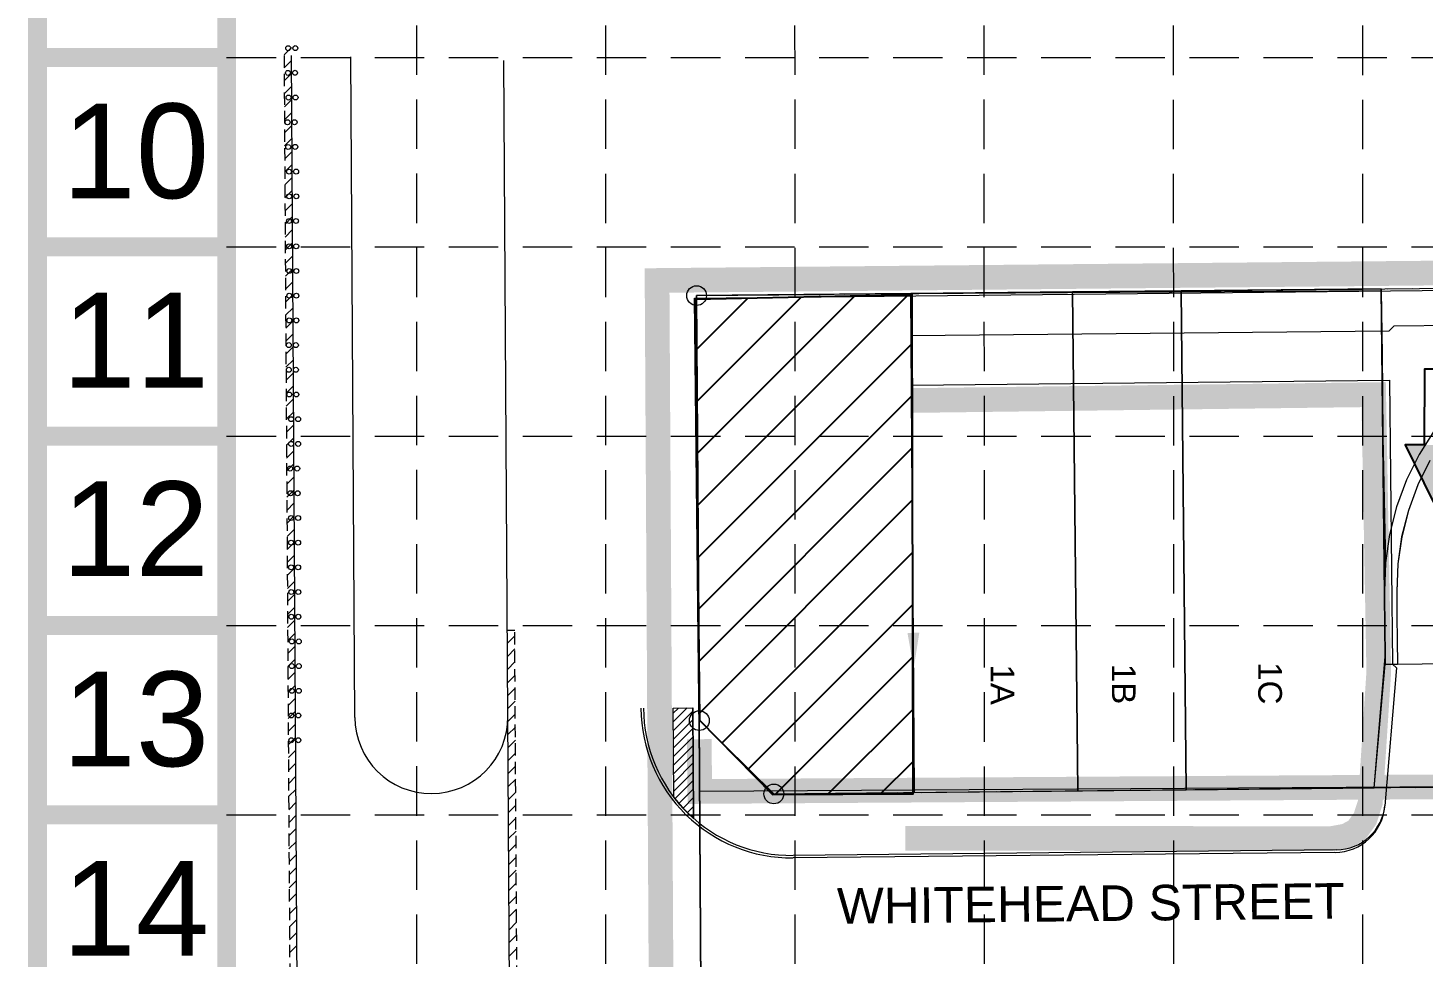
# Model space of a CAD drawing. Extents: x 2509062 to 2510599, y 7103311 to 7105769.
# Drawn here: x 2509061.9 to 2509344.5, y 7105201.2 to 7105389.4 of the extents above; entities that cross this region are included whole.
import ezdxf
from ezdxf.enums import TextEntityAlignment as Align

# ---------------------------------------------------------------- set-up
doc = ezdxf.new("R2010")
doc.units = 0
doc.header["$LTSCALE"] = 40
doc.header["$MEASUREMENT"] = 0
for name, pattern in [('DASHED', [0.75, 0.5, -0.25]), ('HIDDEN', [0.375, 0.25, -0.125]), ('PHANTOM2', [1.25, 0.625, -0.125, 0.125, -0.125, 0.125, -0.125]), ('XHO461C_PV$0$HIDDEN4', [0.0938, 0.0625, -0.0313])]:
    doc.linetypes.add(name, pattern=pattern)
for name, color, linetype in [('1 EROSION BLANKET', 84, 'Continuous'), ('1 SODDED LOT', 2, 'Continuous'), ('BASE', 7, 'Continuous'), ('C-FLOW-ARRW-2', 7, 'Continuous'), ('C-TOPO-TINN-ALLEY-EP', 1, 'Continuous'), ('C-TOPO-TINN-BACK', 4, 'Continuous'), ('C-TOPO-TINN-CONST', 5, 'Continuous'), ('C-TOPO-TINN-RTWY', 3, 'Continuous'), ('GRID', 254, 'DASHED'), ('LIMITS OF DISTURBANCE', 1, 'Continuous'), ('XHO461B_PT$0$V-BNDY-E', 14, 'Continuous'), ('XHO461B_ST$0$C-PHASE-BNDY', 14, 'Continuous'), ('XHO461C_PT$0$V-AREA', 6, 'Continuous'), ('XHO461C_PT$0$V-BNDY-ALL-N', 6, 'Continuous'), ('XHO461C_PT$0$V-BNDY-N-P3', 3, 'PHANTOM2'), ('XHO461C_PT$0$V-PROP-CORN-N', 2, 'Continuous'), ('XHO461C_PT$0$V-PROP-SUBD-IDEN-N-P3', 7, 'Continuous'), ('XHO461C_PT$0$V-PROP-SUBD-N-P3', 7, 'Continuous'), ('XHO461C_PT$0$V-RWAY-LINE-N-P3', 4, 'PHANTOM2'), ('XHO461C_PV$0$C-BUTTONS-N', 7, 'Continuous'), ('XHO461C_PV$0$C-PHASE-BNDY', 3, 'Continuous'), ('XHO461C_PV$0$C-RAOD-SAWCUT-HATCH-N', 6, 'Continuous'), ('XHO461C_PV$0$C-ROAD-BACK-EX', 12, 'Continuous'), ('XHO461C_PV$0$C-ROAD-FACE-EX', 12, 'Continuous'), ('XHO461C_PV$0$C-ROAD-FACE-N', 2, 'Continuous'), ('XHO461C_PV$0$C-ROAD-SAWCUT-N', 6, 'XHO461C_PV$0$HIDDEN4'), ('XHO461C_PV$0$C-SIDEWALK-HATCH-N', 6, 'Continuous'), ('XHO461C_PV$0$C-SIDEWALK-N', 2, 'Continuous'), ('XHO461PT$0$C-ROAD-IDEN-N-P1', 1, 'Continuous'), ('XHO461PT$0$V-BNDY-ALL-N', 6, 'Continuous'), ('XHO461PT$0$V-BNDY-N-P1', 3, 'Continuous'), ('XHO461ST$0$C-PHASE-BNDY', 3, 'Continuous')]:
    doc.layers.add(name, color=color, linetype=linetype)
doc.styles.get("Standard").update_dxf_attribs({"font": 'ARIAL.TTF'})

msp = doc.modelspace()

# ---------------------------------------------------------------- hatches: boundary and pattern name
at = {"layer": '1 SODDED LOT', "linetype": 'Continuous'}
h = msp.add_hatch(dxfattribs=at)
h.set_pattern_fill('ANSI31', color=256, scale=60, style=0)
h.paths.add_polyline_path([(2509197.93, 7105249.18), (2509212.74, 7105234.14), (2509241.24, 7105234.3), (2509241.06, 7105335.33), (2509197.1, 7105334.36)])

# ---------------------------------------------------------------- linework, layer by layer
msp.add_lwpolyline([(2509352.38, 7105304.86), (2509348.54, 7105304.89), (2509348.67, 7105320.25), (2509344.83, 7105320.28), (2509344.7, 7105304.92), (2509340.86, 7105304.95), (2509346.53, 7105293.39), (2509352.38, 7105304.86)], close=True)
at = {"color": 254}
msp.add_solid([(2509340.86, 7105304.95), (2509352.38, 7105304.86), (2509346.53, 7105293.39), (2509352.38, 7105304.86)], dxfattribs=at)
at = {"layer": '1 EROSION BLANKET', "linetype": 'Continuous', "const_width": 5}
msp.add_lwpolyline([(2509240.81, 7105313.91), (2509334.51, 7105315.1), (2509335.54, 7105258.98), (2509333.83, 7105232.53), (2509332.76, 7105229.25), (2509331.06, 7105226.88), (2509328.93, 7105225.75), (2509325.99, 7105225.22), (2509239.67, 7105225.24)], dxfattribs=at)
at = {"layer": '1 SODDED LOT', "linetype": 'Continuous'}
msp.add_lwpolyline([(2509197.93, 7105249.18), (2509212.74, 7105234.14), (2509241.24, 7105234.3), (2509241.06, 7105335.33), (2509197.1, 7105334.36)], close=True, dxfattribs=at)
at = {"layer": 'BASE', "const_width": 3.83}
for points in [[(2510597.34, 7103313.16), (2510597.34, 7105766.73), (2509063.86, 7105766.73), (2509063.86, 7103313.16)], [(2510559.01, 7103351.49), (2510559.01, 7105728.4), (2509102.19, 7105728.4), (2509102.19, 7103351.49)]]:
    msp.add_lwpolyline(points, close=True, dxfattribs=at)
for points in [[(2509102.19, 7105383.36), (2509063.86, 7105383.36)], [(2509102.19, 7105345.03), (2509063.86, 7105345.03)], [(2509102.19, 7105306.69), (2509063.86, 7105306.69)], [(2509102.19, 7105268.35), (2509063.86, 7105268.35)], [(2509102.19, 7105230.01), (2509063.86, 7105230.01)]]:
    msp.add_lwpolyline(points, dxfattribs=at)
at = {"layer": 'C-FLOW-ARRW-2', "color": 7, "lineweight": 0}
msp.add_line((2509241.28, 7105266.88), (2509241.09, 7105284.87), dxfattribs=at)
msp.add_solid([(2509242.48, 7105266.89), (2509241.35, 7105259.68), (2509240.08, 7105266.86)], dxfattribs=at)
at = {"layer": 'C-TOPO-TINN-ALLEY-EP', "color": 7, "lineweight": 0}
for p, q in [((2509345.89, 7105301.78, 718.82), (2509343.44, 7105296.83, 718.87)), ((2509343.44, 7105296.83, 718.87), (2509341.53, 7105291.65, 718.93)), ((2509341.53, 7105291.65, 718.93), (2509340.18, 7105286.29, 718.98)), ((2509340.18, 7105286.29, 718.98), (2509339.39, 7105280.82, 719.03)), ((2509339.39, 7105280.82, 719.03), (2509339.18, 7105275.27, 719.08)), ((2509339.18, 7105275.27, 719.08), (2509339.23, 7105270.33, 719.13)), ((2509339.23, 7105270.33, 719.13), (2509339.28, 7105265.33, 719.19)), ((2509339.28, 7105265.33, 719.19), (2509339.33, 7105260.55, 719.19))]:
    msp.add_line(p, q, dxfattribs=at)
at = {"layer": 'C-TOPO-TINN-BACK', "color": 7, "lineweight": 0}
for p, q in [((2509345.89, 7105301.78, 718.32), (2509343.44, 7105296.83, 718.38)), ((2509343.44, 7105296.83, 718.38), (2509341.53, 7105291.65, 718.43)), ((2509341.53, 7105291.65, 718.43), (2509340.17, 7105286.29, 718.48)), ((2509340.17, 7105286.29, 718.48), (2509339.38, 7105280.82, 718.53)), ((2509339.38, 7105280.82, 718.53), (2509339.18, 7105275.33, 718.58)), ((2509339.18, 7105275.33, 718.58), (2509339.23, 7105270.33, 718.64)), ((2509339.23, 7105270.33, 718.64), (2509339.28, 7105265.33, 718.69)), ((2509339.28, 7105265.33, 718.69), (2509339.33, 7105260.55, 718.69)), ((2509339.33, 7105260.55, 718.69), (2509339.33, 7105260.55, 718.69))]:
    msp.add_line(p, q, dxfattribs=at)
at = {"layer": 'C-TOPO-TINN-CONST', "color": 7, "lineweight": 0}
for p, q in [((2509336.05, 7105336.54, 719.8), (2509336.05, 7105336.21, 719.5)), ((2509336.05, 7105336.21, 719.5), (2509336.22, 7105323.24, 718.2)), ((2509240.77, 7105335.58, 719.2), (2509240.85, 7105322.64, 719.1)), ((2509240.85, 7105322.64, 719.1), (2509240.9, 7105315.14, 720.5)), ((2509336.22, 7105323.24, 718.2), (2509336.26, 7105315.74, 718.7)), ((2509240.9, 7105315.14, 720.5), (2509241.38, 7105239.55, 719.7)), ((2509336.26, 7105315.74, 718.7), (2509336.36, 7105306.52, 718.8)), ((2509336.36, 7105306.52, 718.8), (2509336.9, 7105281.05, 719.08)), ((2509241.38, 7105239.55, 719.7), (2509241.41, 7105234.55, 719.64))]:
    msp.add_line(p, q, dxfattribs=at)
at = {"layer": 'C-TOPO-TINN-RTWY', "color": 7, "lineweight": 0}
for p, q in [((2509240.77, 7105335.58, 719.2), (2509336.05, 7105336.21, 719.5)), ((2509346.8, 7105307.9, 718.83), (2509343.71, 7105303, 718.88)), ((2509343.71, 7105303, 718.88), (2509341.14, 7105297.82, 718.93)), ((2509341.14, 7105297.82, 718.93), (2509339.14, 7105292.39, 718.98)), ((2509339.14, 7105292.39, 718.98), (2509337.72, 7105286.78, 719.03)), ((2509337.72, 7105286.78, 719.03), (2509336.9, 7105281.05, 719.08)), ((2509336.9, 7105281.05, 719.08), (2509336.68, 7105275.3, 719.14)), ((2509336.68, 7105275.3, 719.14), (2509336.73, 7105270.3, 719.19)), ((2509336.73, 7105270.3, 719.19), (2509336.78, 7105265.3, 719.24)), ((2509336.78, 7105265.3, 719.24), (2509336.83, 7105260.53, 719.24)), ((2509334.58, 7105235.5, 719.2), (2509336.83, 7105260.53, 719.24)), ((2509336.83, 7105260.53, 719.24), (2509339.33, 7105260.55, 719.19)), ((2509336.83, 7105260.53, 719.24), (2509336.83, 7105260.53, 719.24)), ((2509339.33, 7105260.55, 719.19), (2509344.33, 7105260.6, 718.77)), ((2509344.33, 7105260.6, 718.77), (2509349.33, 7105260.65, 719.19)), ((2509241.41, 7105234.55, 719.64), (2509274.56, 7105234.89, 719.47)), ((2509274.56, 7105234.89, 719.47), (2509296.56, 7105235.11, 719.36)), ((2509296.56, 7105235.11, 719.36), (2509334.58, 7105235.5, 719.2))]:
    msp.add_line(p, q, dxfattribs=at)
at = {"layer": 'GRID', "color": 252, "linetype": 'HIDDEN', "lineweight": 0}
for p, q in [((2509140.88, 7103504.85), (2509140.67, 7105726.96)), ((2509179.38, 7103504.84), (2509178.91, 7105726.94)), ((2509217.6, 7103504.84), (2509217.25, 7105726.84)), ((2509256.15, 7103504.83), (2509255.54, 7105726.78)), ((2509294.13, 7103504.82), (2509293.97, 7105727.08)), ((2509332.23, 7103504.82), (2509332.35, 7105727)), ((2509102.19, 7105383.36), (2510559.01, 7105383.36)), ((2509102.19, 7105345.03), (2510559.01, 7105345.03)), ((2509102.19, 7105306.69), (2510559.01, 7105306.69)), ((2509102.19, 7105268.35), (2510559.01, 7105268.35)), ((2509102.19, 7105230.01), (2510559.01, 7105230.01))]:
    msp.add_line(p, q, dxfattribs=at)
at = {"layer": 'LIMITS OF DISTURBANCE', "linetype": 'HIDDEN', "ltscale": 3, "const_width": 5}
msp.add_lwpolyline([(2510346.96, 7104107.84), (2509196.41, 7104099.99), (2509189.37, 7105338.21), (2510325.02, 7105349.1), (2510335.26, 7104307.47), (2510344.6, 7104260.31), (2510346.93, 7104123.52), (2510346.93, 7104123.52), (2510346.96, 7104107.84)], close=True, dxfattribs=at)
at = {"layer": 'XHO461B_PT$0$V-BNDY-E', "color": 7, "lineweight": 0}
for p, q in [((2509197.38, 7105335.15), (2510320.72, 7105346.3)), ((2509205.27, 7104079.15), (2509197.38, 7105335.15))]:
    msp.add_line(p, q, dxfattribs=at)
at = {"layer": 'XHO461B_ST$0$C-PHASE-BNDY', "color": 7, "lineweight": 0}
for p, q in [((2509196.94, 7105334.65), (2510320.72, 7105346.3)), ((2509198.02, 7105234.75), (2509196.94, 7105334.65)), ((2509360.8, 7105235.77), (2509198.02, 7105234.75))]:
    msp.add_line(p, q, dxfattribs=at)
at = {"layer": 'XHO461C_PT$0$V-AREA', "color": 7, "lineweight": 0}
for p, q in [((2509273.53, 7105335.9), (2509240.77, 7105335.58)), ((2509295.53, 7105336.12), (2509273.53, 7105335.9)), ((2509274.56, 7105234.89), (2509273.53, 7105335.9)), ((2509273.53, 7105335.9), (2509274.56, 7105234.89)), ((2509336.05, 7105336.53), (2509295.53, 7105336.12)), ((2509296.56, 7105235.11), (2509295.53, 7105336.12)), ((2509295.53, 7105336.12), (2509296.56, 7105235.11)), ((2509336.81, 7105262.03), (2509336.05, 7105336.53)), ((2509240.77, 7105335.58), (2509197.38, 7105335.15)), ((2509197.38, 7105335.15), (2509197.93, 7105249.1)), ((2509241.41, 7105234.55), (2509240.77, 7105335.58)), ((2509240.77, 7105335.58), (2509241.41, 7105234.55)), ((2509334.58, 7105235.5), (2509336.81, 7105262.03)), ((2509197.93, 7105249.1), (2509213.02, 7105234.26)), ((2509213.02, 7105234.26), (2509241.41, 7105234.55)), ((2509241.41, 7105234.55), (2509274.56, 7105234.89)), ((2509274.56, 7105234.89), (2509296.56, 7105235.11)), ((2509296.56, 7105235.11), (2509334.58, 7105235.5))]:
    msp.add_line(p, q, dxfattribs=at)
at = {"layer": 'XHO461C_PT$0$V-BNDY-ALL-N', "color": 7, "lineweight": 0}
for p, q in [((2509197.38, 7105335.15), (2510320.72, 7105346.3)), ((2509205.27, 7104079.15), (2509197.38, 7105335.15))]:
    msp.add_line(p, q, dxfattribs=at)
at = {"layer": 'XHO461C_PT$0$V-BNDY-N-P3', "color": 7, "lineweight": 0}
for p, q in [((2509197.38, 7105335.15), (2510320.72, 7105346.3)), ((2509197.93, 7105249.1), (2509197.38, 7105335.15)), ((2509213.02, 7105234.26), (2509197.93, 7105249.1)), ((2509213.02, 7105234.26), (2509360.8, 7105235.77))]:
    msp.add_line(p, q, dxfattribs=at)
at = {"layer": 'XHO461C_PT$0$V-PROP-CORN-N', "color": 7, "lineweight": 0}
for centre in [(2509197.38, 7105335.15), (2509197.93, 7105249.1), (2509213.02, 7105234.26)]:
    msp.add_circle(centre, 2, dxfattribs=at)
at = {"layer": 'XHO461C_PT$0$V-PROP-SUBD-N-P3', "color": 7, "lineweight": 0}
for p, q in [((2509273.53, 7105335.9), (2509274.56, 7105234.89)), ((2509295.53, 7105336.12), (2509296.56, 7105235.11)), ((2509241.41, 7105234.55), (2509240.77, 7105335.58))]:
    msp.add_line(p, q, dxfattribs=at)
at = {"layer": 'XHO461C_PT$0$V-RWAY-LINE-N-P3', "color": 7, "lineweight": 0}
for p, q in [((2509336.05, 7105336.53), (2509336.81, 7105262.03)), ((2509334.58, 7105235.5), (2509336.81, 7105262.03)), ((2509213.02, 7105234.26), (2509197.93, 7105249.1))]:
    msp.add_line(p, q, dxfattribs=at)
at = {"layer": 'XHO461C_PV$0$C-BUTTONS-N', "color": 7, "lineweight": 0}
for centre in [(2509114.67, 7105385.24), (2509116.1, 7105385.27), (2509114.61, 7105380.25), (2509116.04, 7105380.27), (2509114.73, 7105375.25), (2509116.15, 7105375.27), (2509114.53, 7105370.25), (2509115.96, 7105370.26), (2509114.66, 7105365.25), (2509116.09, 7105365.26), (2509114.83, 7105360.25), (2509116.26, 7105360.26), (2509114.87, 7105355.25), (2509116.3, 7105355.26), (2509114.82, 7105350.25), (2509116.24, 7105350.26), (2509114.86, 7105345.13), (2509116.29, 7105345.14), (2509114.88, 7105340.13), (2509116.31, 7105340.13), (2509114.88, 7105335.13), (2509116.31, 7105335.13), (2509114.88, 7105330.13), (2509116.31, 7105330.13), (2509114.79, 7105325.13), (2509116.22, 7105325.13), (2509114.79, 7105320.13), (2509116.22, 7105320.13), (2509114.88, 7105315.13), (2509116.31, 7105315.13), (2509115.24, 7105310.13), (2509116.66, 7105310.13), (2509115.24, 7105305.13), (2509116.66, 7105305.13), (2509115.06, 7105300.13), (2509116.49, 7105300.13), (2509115.14, 7105295.13), (2509116.57, 7105295.13), (2509115.24, 7105290.13), (2509116.66, 7105290.13), (2509115.24, 7105285.13), (2509116.66, 7105285.13), (2509115.24, 7105280.13), (2509116.66, 7105280.13), (2509115.29, 7105275.13), (2509116.71, 7105275.13), (2509115.29, 7105270.13), (2509116.71, 7105270.13), (2509115.38, 7105265.13), (2509116.8, 7105265.13), (2509115.38, 7105260.13), (2509116.8, 7105260.13), (2509115.38, 7105255.13), (2509116.8, 7105255.13), (2509115.29, 7105250.13), (2509116.71, 7105250.13), (2509115.29, 7105245.13), (2509116.71, 7105245.13)]:
    msp.add_circle(centre, 0.5, dxfattribs=at)
at = {"layer": 'XHO461C_PV$0$C-PHASE-BNDY', "color": 7, "lineweight": 0}
for p, q in [((2509196.94, 7105334.65), (2510320.72, 7105346.3)), ((2509198.02, 7105234.75), (2509196.94, 7105334.65)), ((2509360.8, 7105235.77), (2509198.02, 7105234.75))]:
    msp.add_line(p, q, dxfattribs=at)
at = {"layer": 'XHO461C_PV$0$C-PHASE-BNDY', "color": 7, "const_width": 5}
msp.add_lwpolyline([(2510322.72, 7105150.94), (2510322.77, 7105146.28), (2510184.28, 7105144.86), (2510184.65, 7105108.7), (2509754.67, 7105104.3), (2509756.85, 7104891.31), (2509364.37, 7104887.29), (2509360.8, 7105235.77), (2509198.02, 7105234.75), (2509197.9, 7105245.33)], dxfattribs=at)
at = {"layer": 'XHO461C_PV$0$C-RAOD-SAWCUT-HATCH-N', "color": 7, "lineweight": 0}
for p, q in [((2509113.82, 7105383.91), (2509115.31, 7105385.4)), ((2509123.2, 7104118.28), (2509115.32, 7105383.76)), ((2509113.83, 7105381.27), (2509115.32, 7105382.76)), ((2509166.2, 7104118.55), (2509158.32, 7105382.76)), ((2509113.85, 7105378.64), (2509115.34, 7105380.13)), ((2509113.87, 7105376), (2509115.36, 7105377.49)), ((2509113.88, 7105373.37), (2509115.37, 7105374.86)), ((2509113.9, 7105370.73), (2509115.39, 7105372.22)), ((2509113.91, 7105368.1), (2509115.41, 7105369.59)), ((2509113.93, 7105365.46), (2509115.42, 7105366.95)), ((2509113.95, 7105362.83), (2509115.44, 7105364.32)), ((2509113.96, 7105360.19), (2509115.45, 7105361.68)), ((2509113.98, 7105357.56), (2509115.47, 7105359.05)), ((2509114, 7105354.92), (2509115.49, 7105356.41)), ((2509114.01, 7105352.28), (2509115.5, 7105353.78)), ((2509114.03, 7105349.65), (2509115.52, 7105351.14)), ((2509114.05, 7105347.01), (2509115.54, 7105348.51)), ((2509114.06, 7105344.38), (2509115.55, 7105345.87)), ((2509114.08, 7105341.74), (2509115.57, 7105343.23)), ((2509114.1, 7105339.11), (2509115.59, 7105340.6)), ((2509114.11, 7105336.47), (2509115.6, 7105337.96)), ((2509114.13, 7105333.84), (2509115.62, 7105335.33)), ((2509114.14, 7105331.2), (2509115.64, 7105332.69)), ((2509114.16, 7105328.57), (2509115.65, 7105330.06)), ((2509114.18, 7105325.93), (2509115.67, 7105327.42)), ((2509114.19, 7105323.3), (2509115.68, 7105324.79)), ((2509114.21, 7105320.66), (2509115.7, 7105322.15)), ((2509114.23, 7105318.03), (2509115.72, 7105319.52)), ((2509114.24, 7105315.39), (2509115.73, 7105316.88)), ((2509114.26, 7105312.76), (2509115.75, 7105314.25)), ((2509114.28, 7105310.12), (2509115.77, 7105311.61)), ((2509114.29, 7105307.49), (2509115.78, 7105308.98)), ((2509114.31, 7105304.85), (2509115.8, 7105306.34)), ((2509114.33, 7105302.22), (2509115.82, 7105303.71)), ((2509114.34, 7105299.58), (2509115.83, 7105301.07)), ((2509114.36, 7105296.95), (2509115.85, 7105298.44)), ((2509114.37, 7105294.31), (2509115.87, 7105295.8)), ((2509114.39, 7105291.67), (2509115.88, 7105293.17)), ((2509114.41, 7105289.04), (2509115.9, 7105290.53)), ((2509114.42, 7105286.4), (2509115.91, 7105287.89)), ((2509114.44, 7105283.77), (2509115.93, 7105285.26)), ((2509114.46, 7105281.13), (2509115.95, 7105282.62)), ((2509114.47, 7105278.5), (2509115.96, 7105279.99)), ((2509114.49, 7105275.86), (2509115.98, 7105277.35)), ((2509114.51, 7105273.23), (2509116, 7105274.72)), ((2509114.52, 7105270.59), (2509116.01, 7105272.08)), ((2509114.54, 7105267.96), (2509116.03, 7105269.45)), ((2509114.56, 7105265.32), (2509116.05, 7105266.81)), ((2509159.04, 7105267.38), (2509159.08, 7105267.43)), ((2509159.06, 7105264.75), (2509160.55, 7105266.24)), ((2509114.57, 7105262.69), (2509116.06, 7105264.18)), ((2509159.08, 7105262.11), (2509160.57, 7105263.6)), ((2509114.59, 7105260.05), (2509116.08, 7105261.54)), ((2509159.09, 7105259.48), (2509160.58, 7105260.97)), ((2509114.6, 7105257.42), (2509116.1, 7105258.91)), ((2509159.11, 7105256.84), (2509160.6, 7105258.33)), ((2509114.62, 7105254.78), (2509116.11, 7105256.27)), ((2509159.13, 7105254.21), (2509160.62, 7105255.7)), ((2509114.64, 7105252.15), (2509116.13, 7105253.64)), ((2509114.65, 7105249.51), (2509116.14, 7105251)), ((2509159.14, 7105251.57), (2509160.63, 7105253.06)), ((2509114.67, 7105246.88), (2509116.16, 7105248.37)), ((2509159.16, 7105248.94), (2509160.65, 7105250.43)), ((2509114.69, 7105244.24), (2509116.18, 7105245.73)), ((2509159.17, 7105246.3), (2509160.67, 7105247.79)), ((2509114.7, 7105241.61), (2509116.19, 7105243.1)), ((2509159.19, 7105243.67), (2509160.68, 7105245.16)), ((2509159.21, 7105241.03), (2509160.7, 7105242.52)), ((2509114.72, 7105238.97), (2509116.21, 7105240.46)), ((2509159.22, 7105238.4), (2509160.71, 7105239.89)), ((2509114.74, 7105236.33), (2509116.23, 7105237.83)), ((2509159.24, 7105235.76), (2509160.73, 7105237.25)), ((2509114.75, 7105233.7), (2509116.24, 7105235.19)), ((2509159.26, 7105233.13), (2509160.75, 7105234.62)), ((2509114.77, 7105231.06), (2509116.26, 7105232.56)), ((2509159.27, 7105230.49), (2509160.76, 7105231.98)), ((2509114.78, 7105228.43), (2509116.28, 7105229.92)), ((2509159.29, 7105227.86), (2509160.78, 7105229.35)), ((2509114.8, 7105225.79), (2509116.29, 7105227.28)), ((2509159.31, 7105225.22), (2509160.8, 7105226.71)), ((2509114.82, 7105223.16), (2509116.31, 7105224.65)), ((2509159.32, 7105222.59), (2509160.81, 7105224.08)), ((2509114.83, 7105220.52), (2509116.32, 7105222.01)), ((2509159.34, 7105219.95), (2509160.83, 7105221.44)), ((2509114.85, 7105217.89), (2509116.34, 7105219.38)), ((2509159.36, 7105217.31), (2509160.85, 7105218.81)), ((2509114.87, 7105215.25), (2509116.36, 7105216.74)), ((2509159.37, 7105214.68), (2509160.86, 7105216.17)), ((2509114.88, 7105212.62), (2509116.37, 7105214.11)), ((2509114.9, 7105209.98), (2509116.39, 7105211.47)), ((2509159.39, 7105212.04), (2509160.88, 7105213.54)), ((2509114.92, 7105207.35), (2509116.41, 7105208.84)), ((2509159.4, 7105209.41), (2509160.9, 7105210.9)), ((2509114.93, 7105204.71), (2509116.42, 7105206.2)), ((2509159.42, 7105206.77), (2509160.91, 7105208.26)), ((2509114.95, 7105202.08), (2509116.44, 7105203.57)), ((2509159.44, 7105204.14), (2509160.93, 7105205.63)), ((2509159.45, 7105201.5), (2509160.94, 7105202.99))]:
    msp.add_line(p, q, dxfattribs=at)
at = {"layer": 'XHO461C_PV$0$C-ROAD-BACK-EX', "color": 7, "lineweight": 0}
for p, q in [((2509128.15, 7105249.73), (2509127.32, 7105383.48)), ((2509326.94, 7105222.93), (2509216.91, 7105221.8))]:
    msp.add_line(p, q, dxfattribs=at)
for centre, radius, start, end in [((2509216.61, 7105251.8), 30, 180.3695, 270.5865), ((2509143.65, 7105249.83), 15.5, 180.3571, 0.3571), ((2509326.84, 7105232.93), 10, 270.5865, 355.1972)]:
    msp.add_arc(centre, radius, start, end, dxfattribs=at)
at = {"layer": 'XHO461C_PV$0$C-ROAD-FACE-EX', "color": 7, "lineweight": 0}
for p, q in [((2509339.13, 7105259.76), (2509336.78, 7105231.82)), ((2509339.13, 7105259.76), (2509338.33, 7105260.54)), ((2509326.67, 7105222.42), (2509216.92, 7105221.3))]:
    msp.add_line(p, q, dxfattribs=at)
for centre, radius, start, end in [((2509216.61, 7105251.8), 30.5, 180.3695, 270.5865), ((2509326.57, 7105232.67), 10.25, 270.5865, 355.1972)]:
    msp.add_arc(centre, radius, start, end, dxfattribs=at)
at = {"layer": 'XHO461C_PV$0$C-ROAD-FACE-N', "color": 7, "lineweight": 0}
for p, q in [((2509240.83, 7105327.05), (2509337.64, 7105328.04)), ((2509337.64, 7105328.04), (2509338.63, 7105329.05)), ((2509338.63, 7105329.05), (2509406.12, 7105329.74)), ((2509240.83, 7105327.05), (2509240.89, 7105317.05)), ((2509240.89, 7105317.05), (2509337.74, 7105318.04)), ((2509337.74, 7105318.04), (2509338.33, 7105260.54))]:
    msp.add_line(p, q, dxfattribs=at)
at = {"layer": 'XHO461C_PV$0$C-ROAD-SAWCUT-N', "color": 7, "lineweight": 0}
for p, q in [((2509113.82, 7105383.79), (2509115.26, 7105151.7)), ((2509159.04, 7105267.43), (2509160.54, 7105267.43)), ((2509161.26, 7105151.98), (2509160.54, 7105267.43))]:
    msp.add_line(p, q, dxfattribs=at)
at = {"layer": 'XHO461C_PV$0$C-SIDEWALK-HATCH-N', "color": 7, "lineweight": 0}
for p, q in [((2509192.64, 7105251.64), (2509196.64, 7105251.67)), ((2509192.75, 7105233.6), (2509192.64, 7105251.64)), ((2509192.65, 7105250.61), (2509193.69, 7105251.65)), ((2509192.66, 7105248.85), (2509195.47, 7105251.66)), ((2509192.67, 7105247.09), (2509196.65, 7105251.07)), ((2509196.64, 7105251.67), (2509196.78, 7105229.28)), ((2509192.68, 7105245.34), (2509196.66, 7105249.31)), ((2509192.69, 7105243.58), (2509196.67, 7105247.56)), ((2509192.7, 7105241.82), (2509196.68, 7105245.8)), ((2509192.71, 7105240.07), (2509196.69, 7105244.04)), ((2509192.72, 7105238.31), (2509196.7, 7105242.29)), ((2509192.74, 7105236.55), (2509196.71, 7105240.53)), ((2509192.75, 7105234.8), (2509196.72, 7105238.77)), ((2509193, 7105233.28), (2509196.73, 7105237.02)), ((2509193.8, 7105232.31), (2509196.74, 7105235.26)), ((2509193.05, 7105233.23), (2509192.75, 7105233.6)), ((2509193.64, 7105232.5), (2509193.05, 7105233.23)), ((2509194, 7105232.07), (2509193.64, 7105232.5)), ((2509194.62, 7105231.39), (2509194, 7105232.07)), ((2509195.2, 7105230.78), (2509194.62, 7105231.39)), ((2509194.63, 7105231.38), (2509196.75, 7105233.5)), ((2509195.5, 7105230.48), (2509196.77, 7105231.74)), ((2509195.59, 7105230.39), (2509195.2, 7105230.78)), ((2509195.94, 7105230.05), (2509195.59, 7105230.39)), ((2509196.45, 7105229.58), (2509195.94, 7105230.05)), ((2509196.41, 7105229.62), (2509196.78, 7105229.99)), ((2509196.78, 7105229.28), (2509196.45, 7105229.58))]:
    msp.add_line(p, q, dxfattribs=at)
at = {"layer": 'XHO461C_PV$0$C-SIDEWALK-N', "color": 7, "lineweight": 0}
for p, q in [((2509192.64, 7105251.64), (2509196.64, 7105251.67)), ((2509192.75, 7105233.6), (2509192.64, 7105251.64)), ((2509196.78, 7105229.28), (2509196.64, 7105251.67))]:
    msp.add_line(p, q, dxfattribs=at)
at = {"layer": 'XHO461PT$0$V-BNDY-ALL-N', "color": 7, "lineweight": 0}
for p, q in [((2509197.38, 7105335.15), (2510320.72, 7105346.3)), ((2509205.27, 7104079.15), (2509197.38, 7105335.15))]:
    msp.add_line(p, q, dxfattribs=at)
at = {"layer": 'XHO461PT$0$V-BNDY-N-P1', "color": 7, "lineweight": 0}
for p, q in [((2509205.27, 7104079.15), (2509197.93, 7105249.1)), ((2509213.02, 7105234.26), (2509197.93, 7105249.1)), ((2509213.02, 7105234.26), (2509360.8, 7105235.77))]:
    msp.add_line(p, q, dxfattribs=at)
at = {"layer": 'XHO461ST$0$C-PHASE-BNDY', "color": 7, "lineweight": 0}
for p, q in [((2509196.94, 7105334.65), (2510320.72, 7105346.3)), ((2509198.02, 7105234.75), (2509196.94, 7105334.65)), ((2509360.8, 7105235.77), (2509198.02, 7105234.75))]:
    msp.add_line(p, q, dxfattribs=at)

# ---------------------------------------------------------------- texts
at = {"layer": 'BASE'}
for s, p in [('10', (2509083.78, 7105364.46)), ('11', (2509083.78, 7105326.13)), ('12', (2509083.73, 7105287.95)), ('13', (2509083.78, 7105249.45)), ('14', (2509083.78, 7105211.11))]:
    msp.add_text(s, height=19.169, dxfattribs=at).set_placement(p, align=Align.MIDDLE_CENTER)
at = {"layer": 'XHO461C_PT$0$V-PROP-SUBD-IDEN-N-P3', "color": 7, "lineweight": 0}
for s, p in [('1A', (2509259.32, 7105256.38)), ('1B', (2509283.89, 7105256.5)), ('1C', (2509313.53, 7105256.66))]:
    msp.add_text(s, height=4.8, rotation=270, dxfattribs=at).set_placement(p, align=Align.MIDDLE)
at = {"layer": 'XHO461PT$0$C-ROAD-IDEN-N-P1', "color": 7, "lineweight": 0}
msp.add_text('WHITEHEAD STREET', height=7.2, rotation=0.5867, dxfattribs=at).set_placement((2509225.84, 7105207.97))

doc.saveas('drawing.dxf')
